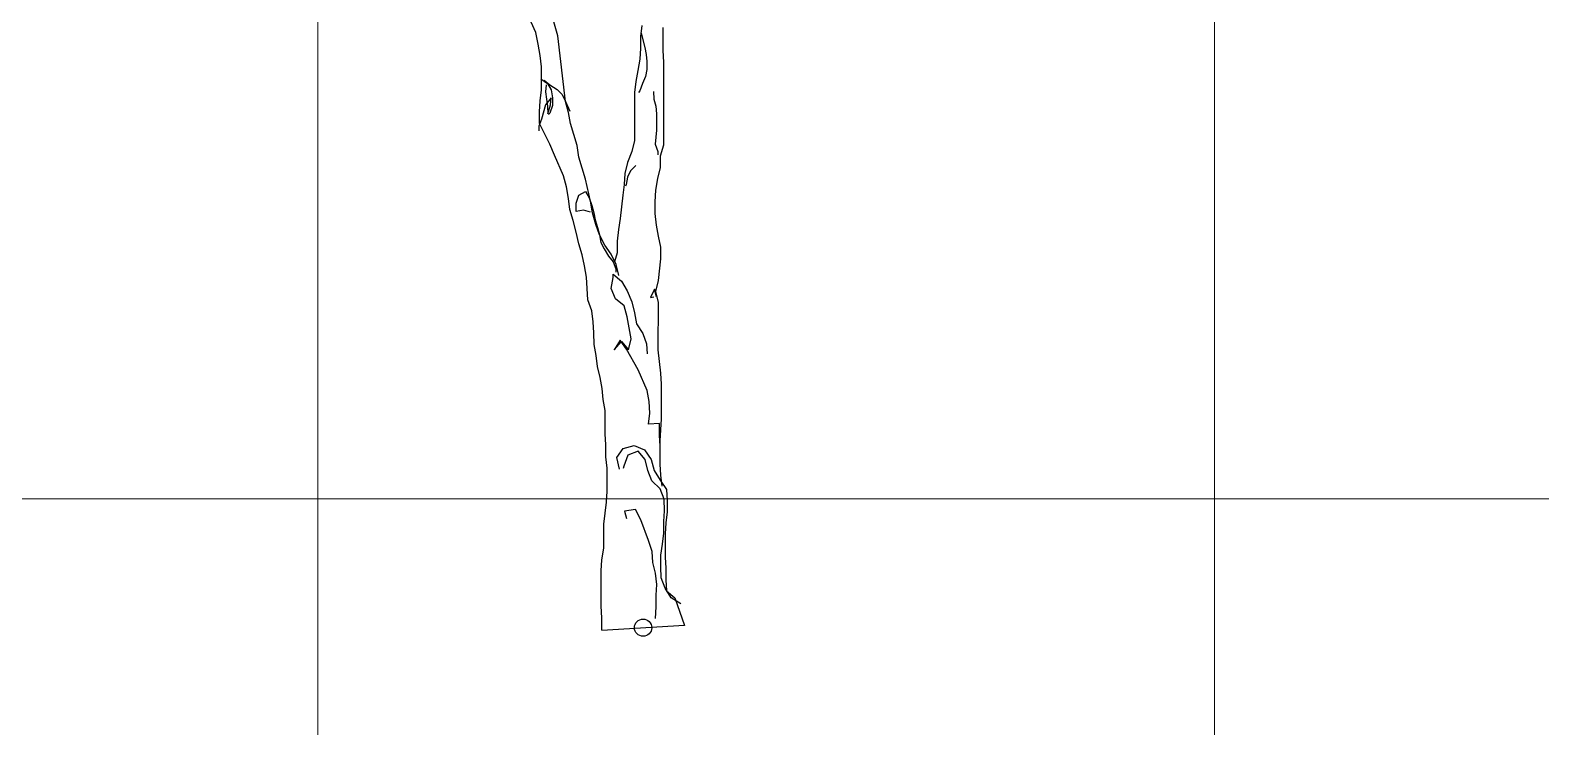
# Model space of a CAD drawing. Header units: millimetres. Extents: x 684983 to 685377, y 990360 to 990509.
# Drawn here: x 685171.336 to 685174.705, y 990435.53 to 990437.084 of the extents above; entities that cross this region are included whole.
import ezdxf

# ---------------------------------------------------------------- set-up
doc = ezdxf.new("R2010")
doc.units = ezdxf.units.MM
doc.layers.add('grid', color=8, linetype='Continuous', lineweight=9)
doc.layers.add('TEAK', color=7, linetype='Continuous')

# ---------------------------------------------------------------- blocks, each defined once
blk = doc.blocks.new('A$C25655A80')
for p, q in [((-0.1453, 0.8672), (-0.1549, 0.9018)), ((-0.178, 0.8721), (-0.1847, 0.8875)), ((-0.0203, 0.8825), (-0.0223, 0.8662)), ((0.0113, 0.845), (0.0114, 0.8796)), ((-0.1742, 0.8548), (-0.178, 0.8721)), ((-0.1713, 0.8375), (-0.1742, 0.8548)), ((-0.1339, 0.7692), (-0.1453, 0.8672)), ((-0.0223, 0.8662), (-0.0223, 0.8489)), ((-0.0213, 0.871), (-0.0156, 0.8498)), ((-0.1694, 0.8211), (-0.1713, 0.8375)), ((-0.0233, 0.8325), (-0.0262, 0.8152)), ((-0.0223, 0.8489), (-0.0233, 0.8325)), ((-0.0156, 0.8498), (-0.0137, 0.8392)), ((-0.0137, 0.8392), (-0.0127, 0.8287)), ((0.0123, 0.8277), (0.0113, 0.845)), ((-0.1694, 0.7865), (-0.1694, 0.8211)), ((-0.0262, 0.8152), (-0.0291, 0.7989)), ((-0.0127, 0.8171), (-0.0146, 0.8065)), ((-0.0127, 0.8287), (-0.0127, 0.8171)), ((0.0122, 0.7046), (0.0123, 0.8277)), ((-0.1714, 0.7702), (-0.1694, 0.7865)), ((-0.1704, 0.8028), (-0.1608, 0.7961)), ((-0.1656, 0.8009), (-0.1569, 0.7942)), ((-0.1627, 0.7942), (-0.1637, 0.7836)), ((-0.1608, 0.7961), (-0.155, 0.7865)), ((-0.1569, 0.7942), (-0.1464, 0.7874)), ((-0.155, 0.7865), (-0.1531, 0.7749)), ((-0.1464, 0.7874), (-0.1387, 0.7797)), ((-0.0291, 0.7989), (-0.031, 0.7825)), ((-0.0195, 0.796), (-0.0233, 0.7854)), ((-0.0146, 0.8065), (-0.0195, 0.796)), ((-0.1723, 0.7538), (-0.1714, 0.7702)), ((-0.1637, 0.7644), (-0.1695, 0.7432)), ((-0.1637, 0.7836), (-0.1618, 0.773)), ((-0.155, 0.775), (-0.1637, 0.7644)), ((-0.1618, 0.773), (-0.1608, 0.7625)), ((-0.1599, 0.7509), (-0.156, 0.7644)), ((-0.156, 0.7644), (-0.155, 0.775)), ((-0.1531, 0.7749), (-0.1531, 0.7634)), ((-0.1387, 0.7797), (-0.1339, 0.7692)), ((-0.1291, 0.7528), (-0.1339, 0.7692)), ((-0.1339, 0.7692), (-0.1291, 0.7595)), ((-0.031, 0.7825), (-0.0311, 0.7114)), ((-0.0233, 0.7854), (-0.0252, 0.7825)), ((-0.0031, 0.7844), (-0.0022, 0.7729)), ((-0.0022, 0.7729), (0.0007, 0.7623)), ((-0.1695, 0.7432), (-0.1733, 0.7327)), ((-0.1724, 0.7365), (-0.1723, 0.7538)), ((-0.1608, 0.7625), (-0.1599, 0.7509)), ((-0.157, 0.7519), (-0.1589, 0.75)), ((-0.1531, 0.7634), (-0.157, 0.7519)), ((-0.1291, 0.7595), (-0.1272, 0.7547)), ((-0.1262, 0.7365), (-0.1291, 0.7528)), ((0.0007, 0.7623), (0.0016, 0.7508)), ((0.0016, 0.7508), (0.0016, 0.7267)), ((-0.1733, 0.7327), (-0.1733, 0.7259)), ((-0.157, 0.7057), (-0.1724, 0.7365)), ((-0.1166, 0.7038), (-0.1262, 0.7365)), ((0.0016, 0.7267), (-0.0003, 0.7056)), ((-0.1503, 0.6894), (-0.157, 0.7057)), ((-0.1138, 0.6865), (-0.1166, 0.7038)), ((-0.0311, 0.7114), (-0.0349, 0.6951)), ((-0.0003, 0.7056), (0.0035, 0.695)), ((0.0074, 0.6883), (0.0122, 0.7046)), ((-0.1369, 0.6586), (-0.1503, 0.6894)), ((-0.1042, 0.6538), (-0.1138, 0.6865)), ((-0.0417, 0.6787), (-0.0455, 0.6624)), ((-0.0349, 0.6951), (-0.0417, 0.6787)), ((0.0035, 0.695), (0.0035, 0.6902)), ((0.0073, 0.671), (0.0074, 0.6883)), ((-0.1321, 0.6423), (-0.1369, 0.6586)), ((-0.0965, 0.6211), (-0.1042, 0.6538)), ((-0.0455, 0.6624), (-0.0465, 0.646)), ((-0.0417, 0.6566), (-0.0436, 0.646)), ((-0.0369, 0.6662), (-0.0417, 0.6566)), ((-0.0292, 0.6739), (-0.0369, 0.6662)), ((0.0006, 0.6373), (0.0035, 0.6546)), ((0.0035, 0.6546), (0.0073, 0.671)), ((-0.1292, 0.625), (-0.1321, 0.6423)), ((-0.1177, 0.6182), (-0.1138, 0.6298)), ((-0.1138, 0.6298), (-0.1042, 0.6355)), ((-0.1042, 0.6355), (-0.0984, 0.6259)), ((-0.0485, 0.6297), (-0.0523, 0.5951)), ((-0.0465, 0.646), (-0.0485, 0.6297)), ((-0.0436, 0.646), (-0.0446, 0.6432)), ((-0.0004, 0.62), (0.0006, 0.6373)), ((-0.1273, 0.6086), (-0.1292, 0.625)), ((-0.1225, 0.5923), (-0.1273, 0.6086)), ((-0.1177, 0.6057), (-0.1177, 0.6182)), ((-0.1071, 0.6076), (-0.1177, 0.6057)), ((-0.0965, 0.6047), (-0.1071, 0.6076)), ((-0.0984, 0.6259), (-0.0946, 0.6144)), ((-0.0937, 0.6038), (-0.0965, 0.6211)), ((-0.0946, 0.6144), (-0.0917, 0.6038)), ((-0.0004, 0.6027), (-0.0004, 0.62)), ((-0.1177, 0.575), (-0.1225, 0.5923)), ((-0.0889, 0.5865), (-0.0937, 0.6038)), ((-0.0917, 0.6038), (-0.0898, 0.5932)), ((-0.0898, 0.5932), (-0.086, 0.5817)), ((-0.0831, 0.5711), (-0.0889, 0.5865)), ((-0.0523, 0.5951), (-0.0552, 0.5788)), ((0.0015, 0.5854), (-0.0004, 0.6027)), ((0.0044, 0.5691), (0.0015, 0.5854)), ((-0.1139, 0.5577), (-0.1177, 0.575)), ((-0.086, 0.5817), (-0.0831, 0.5711)), ((-0.0754, 0.5557), (-0.0831, 0.5711)), ((-0.0831, 0.5711), (-0.0812, 0.5596)), ((-0.0552, 0.5788), (-0.0572, 0.5615)), ((0.0082, 0.5527), (0.0044, 0.5691)), ((-0.1091, 0.5413), (-0.1139, 0.5577)), ((-0.1053, 0.525), (-0.1091, 0.5413)), ((-0.0812, 0.5596), (-0.0764, 0.5499)), ((-0.0764, 0.5499), (-0.0697, 0.5394)), ((-0.0658, 0.5422), (-0.0754, 0.5557)), ((-0.0697, 0.5394), (-0.063, 0.5307)), ((-0.0582, 0.5268), (-0.0658, 0.5422)), ((-0.0572, 0.5441), (-0.061, 0.5307)), ((-0.0572, 0.5615), (-0.0572, 0.5441)), ((0.0082, 0.5354), (0.0082, 0.5527)), ((-0.1024, 0.5077), (-0.1053, 0.525)), ((-0.063, 0.5307), (-0.0591, 0.5201)), ((-0.0591, 0.5201), (-0.0591, 0.5153)), ((-0.0543, 0.5105), (-0.0582, 0.5268)), ((0.0043, 0.5028), (0.0082, 0.5354)), ((-0.1014, 0.4913), (-0.1024, 0.5077)), ((-0.0659, 0.4913), (-0.063, 0.5076)), ((-0.063, 0.5124), (-0.0505, 0.5018)), ((-0.063, 0.5076), (-0.063, 0.5124)), ((-0.0505, 0.5018), (-0.0419, 0.4874)), ((0.0004, 0.4864), (0.0043, 0.5028)), ((-0.1005, 0.474), (-0.1014, 0.4913)), ((-0.0947, 0.4577), (-0.1005, 0.474)), ((-0.0592, 0.4759), (-0.0659, 0.4913)), ((-0.0467, 0.4653), (-0.0592, 0.4759)), ((-0.0419, 0.4874), (-0.0351, 0.4711)), ((-0.0015, 0.4903), (-0.0073, 0.4778)), ((-0.0073, 0.4778), (-0.0024, 0.4787)), ((0.0014, 0.4787), (-0.0015, 0.4903)), ((0.0043, 0.4701), (0.0004, 0.4864)), ((-0.0928, 0.4413), (-0.0947, 0.4577)), ((-0.0419, 0.449), (-0.0467, 0.4653)), ((-0.0351, 0.4711), (-0.0313, 0.4547)), ((-0.0313, 0.4547), (-0.0284, 0.4384)), ((0.0042, 0.3999), (0.0043, 0.4701)), ((-0.0919, 0.425), (-0.0928, 0.4413)), ((-0.0361, 0.4163), (-0.0419, 0.449)), ((-0.0284, 0.4384), (-0.0188, 0.424)), ((-0.091, 0.4077), (-0.0919, 0.425)), ((-0.0881, 0.3913), (-0.091, 0.4077)), ((-0.0525, 0.4144), (-0.0612, 0.4)), ((-0.0612, 0.4), (-0.0506, 0.4124)), ((-0.0429, 0.4009), (-0.0525, 0.4144)), ((-0.0506, 0.4124), (-0.04, 0.3999)), ((-0.04, 0.3999), (-0.0361, 0.4163)), ((-0.0188, 0.424), (-0.0131, 0.4086)), ((-0.0131, 0.4086), (-0.0121, 0.3941)), ((-0.0862, 0.375), (-0.0881, 0.3913)), ((-0.0256, 0.3701), (-0.0429, 0.4009)), ((0.008, 0.3653), (0.0042, 0.3999)), ((-0.0823, 0.3586), (-0.0862, 0.375)), ((-0.0122, 0.3394), (-0.0256, 0.3701)), ((0.009, 0.3489), (0.008, 0.3653)), ((-0.0795, 0.3423), (-0.0823, 0.3586)), ((-0.0776, 0.326), (-0.0795, 0.3423)), ((-0.0093, 0.323), (-0.0122, 0.3394)), ((0.0089, 0.297), (0.009, 0.3489)), ((-0.0747, 0.3096), (-0.0776, 0.326)), ((-0.0084, 0.3057), (-0.0093, 0.323)), ((-0.0747, 0.275), (-0.0747, 0.3096)), ((-0.0103, 0.2894), (-0.0084, 0.3057)), ((0.007, 0.2644), (0.0089, 0.297)), ((-0.0738, 0.2587), (-0.0747, 0.275)), ((0.006, 0.2903), (-0.0103, 0.2894)), ((0.006, 0.273), (0.006, 0.2903)), ((0.007, 0.2567), (0.006, 0.273)), ((-0.0738, 0.2404), (-0.0738, 0.2587)), ((-0.0575, 0.2394), (-0.0478, 0.2529)), ((-0.0478, 0.2529), (-0.0315, 0.2577)), ((-0.0257, 0.249), (-0.0411, 0.2432)), ((-0.0315, 0.2577), (-0.0161, 0.2509)), ((-0.0152, 0.2365), (-0.0257, 0.249)), ((-0.0161, 0.2509), (-0.0065, 0.2365)), ((0.0069, 0.2297), (0.007, 0.2644)), ((-0.0719, 0.224), (-0.0738, 0.2404)), ((-0.0536, 0.2221), (-0.0575, 0.2394)), ((-0.0469, 0.2269), (-0.0479, 0.2231)), ((-0.0411, 0.2432), (-0.0469, 0.2269)), ((-0.0113, 0.2201), (-0.0152, 0.2365)), ((-0.0065, 0.2365), (-0.0017, 0.2201)), ((0.0079, 0.2134), (0.0069, 0.2297)), ((-0.0719, 0.1894), (-0.0719, 0.224)), ((-0.0056, 0.2048), (-0.0113, 0.2201)), ((0.0069, 0.1932), (-0.0056, 0.2048)), ((-0.0017, 0.2201), (0.0069, 0.2057)), ((0.0069, 0.2057), (0.0165, 0.1922)), ((0.0098, 0.1971), (0.0079, 0.2134)), ((-0.0729, 0.1731), (-0.0719, 0.1894)), ((0.0127, 0.1778), (0.0069, 0.1932)), ((0.0165, 0.1922), (0.0175, 0.1759)), ((-0.0768, 0.1404), (-0.0729, 0.1731)), ((-0.0297, 0.1625), (-0.046, 0.1596)), ((-0.046, 0.1596), (-0.0431, 0.149)), ((-0.022, 0.1471), (-0.0297, 0.1625)), ((0.0126, 0.1442), (0.0136, 0.1605)), ((0.0136, 0.1605), (0.0127, 0.1778)), ((0.0174, 0.1586), (0.0155, 0.1423)), ((0.0175, 0.1759), (0.0174, 0.1586)), ((-0.0768, 0.1049), (-0.0768, 0.1404)), ((-0.0105, 0.1163), (-0.022, 0.1471)), ((0.0126, 0.1269), (0.0126, 0.1442)), ((0.0155, 0.1423), (0.0145, 0.1259)), ((-0.0047, 0.1), (-0.0105, 0.1163)), ((0.0107, 0.1105), (0.0126, 0.1269)), ((0.0145, 0.1259), (0.0145, 0.0913)), ((-0.0797, 0.0876), (-0.0768, 0.1049)), ((-0.0038, 0.0836), (-0.0047, 0.1)), ((0.0078, 0.0942), (0.0107, 0.1105)), ((0.0078, 0.0769), (0.0078, 0.0942)), ((0.0145, 0.0913), (0.0154, 0.075)), ((-0.0807, 0.0712), (-0.0797, 0.0876)), ((-0.0807, 0.0183), (-0.0807, 0.0712)), ((0.0001, 0.0673), (-0.0038, 0.0836)), ((0.0087, 0.0606), (0.0078, 0.0769)), ((0.0154, 0.075), (0.0154, 0.0577)), ((0.002, 0.0509), (0.0001, 0.0673)), ((0.001, 0.0346), (0.002, 0.0509)), ((0.0145, 0.0452), (0.0087, 0.0606)), ((0.0231, 0.0307), (0.0145, 0.0452)), ((0.0154, 0.0577), (0.0164, 0.0413)), ((0.001, 0.0173), (0.001, 0.0346)), ((0.0164, 0.0413), (0.0289, 0.0307)), ((0.0375, 0.0221), (0.0231, 0.0307)), ((0.0289, 0.0307), (0.043, -0.0101)), ((-0.0798, 0.001), (-0.0807, 0.0183)), ((-0.0798, -0.0172), (-0.0798, 0.001)), ((0, 0), (0.001, 0.0173))]:
    blk.add_line(p, q)
blk = doc.blocks.new('TR')
blk.add_line((-0.0606, -0.0024, 1.3453), (0.0622, 0.0048, 1.3453))
blk.add_circle((0.0008, 0.0012, 1.3453), 0.0128)
blk.add_blockref('A$C25655A80', (0.0192, 0.0148, 1.3453))

msp = doc.modelspace()

# ---------------------------------------------------------------- linework, layer by layer
at = {"layer": 'grid'}
for p, q in [((685171.9771, 990509.1548), (685171.9771, 990370.8996)), ((685173.9771, 990509.1548), (685173.9771, 990370.8996)), ((685221.1591, 990436.0381), (685118.727, 990436.0381))]:
    msp.add_line(p, q, dxfattribs=at)

# ---------------------------------------------------------------- block references
at = {"layer": 'TEAK', "xscale": 1.5, "yscale": 1.5, "zscale": 1.5}
msp.add_blockref('TR', (685172.7015, 990435.749, 99.599), dxfattribs=at)

doc.saveas('drawing.dxf')
